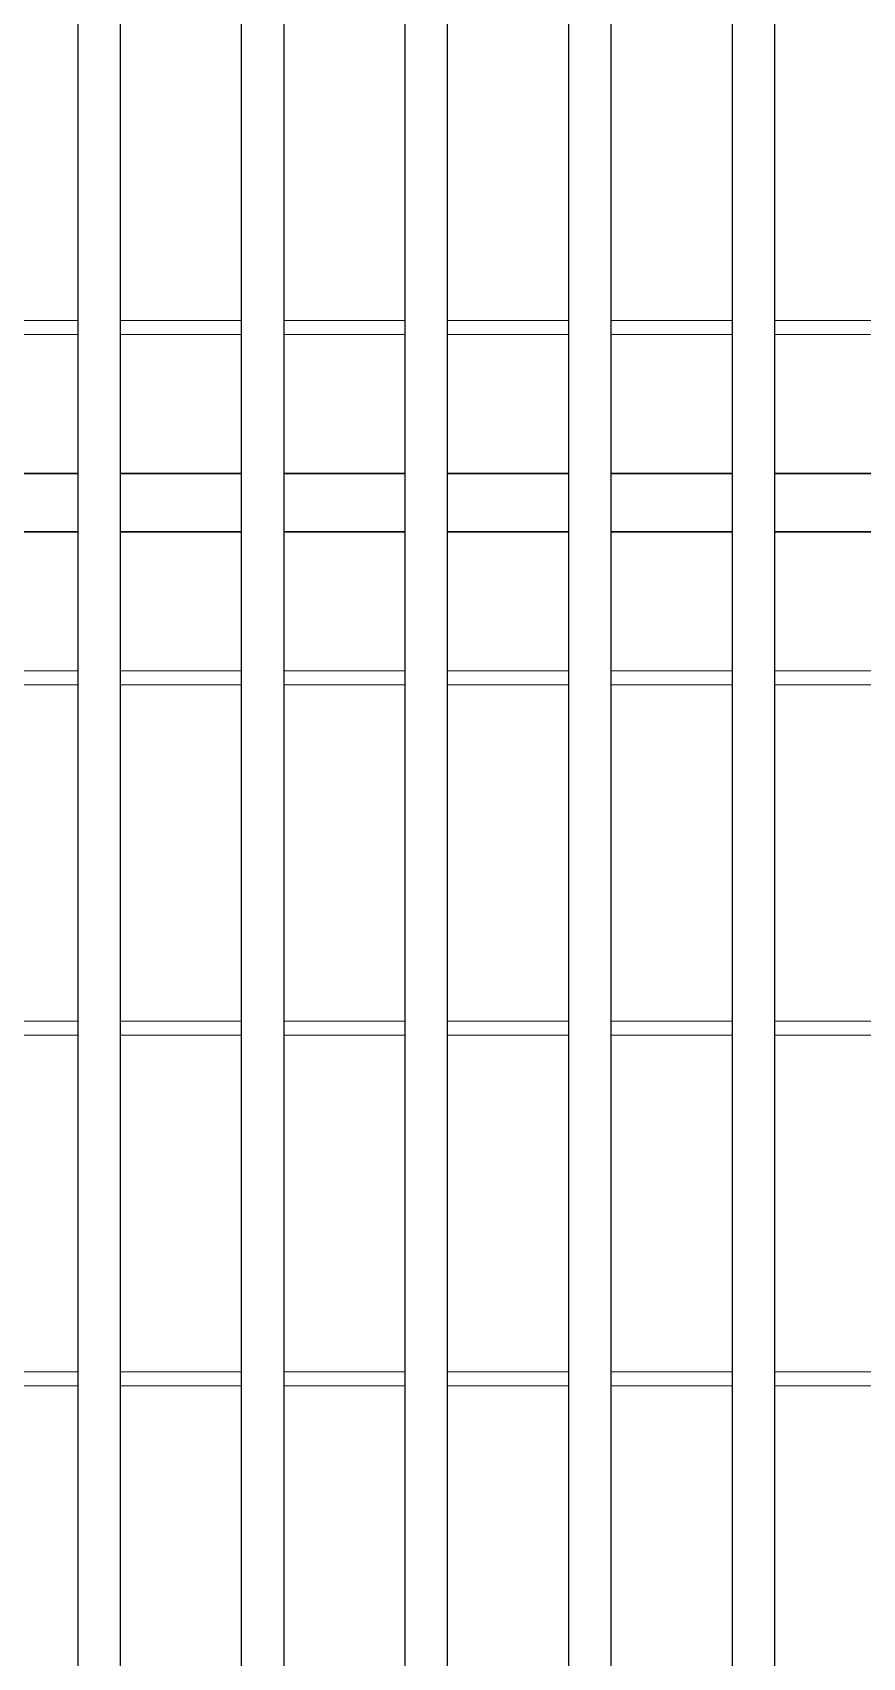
# Model space of a CAD drawing. Header units: millimetres. Extents: x -65574 to 111613, y -106550 to -50518.
# Drawn here: x 19475 to 20185, y -91041 to -89650 of the extents above; entities that cross this region are included whole.
import ezdxf

# ---------------------------------------------------------------- set-up
doc = ezdxf.new("R2010")
doc.units = ezdxf.units.MM

# ---------------------------------------------------------------- blocks, each defined once
blk = doc.blocks.new('*U32')
at = {"lineweight": 30, "ltscale": 100}
blk.add_lwpolyline([(-950, -25), (950, -25), (950, 25), (-950, 25)], close=True, dxfattribs=at)
blk = doc.blocks.new('*U33')
at = {"color": 0, "linetype": 'ByBlock', "lineweight": -2, "transparency": 16777216}
blk.add_blockref('*U32', (0, -18900), dxfattribs=at)
blk = doc.blocks.new('*U166')
at = {"lineweight": 15}
blk.add_lwpolyline([(-950, 6), (-950, -6), (950, -6), (950, 6)], close=True, dxfattribs=at)
blk = doc.blocks.new('*U167')
at = {"color": 0, "linetype": 'ByBlock', "lineweight": -2, "transparency": 16777216}
for p in [(0, -18900), (0, -19200), (0, -19500), (0, -19800)]:
    blk.add_blockref('*U166', p, dxfattribs=at)
blk = doc.blocks.new('*U224')
at = {"color": 0}
blk.add_wipeout([(-22, 7525.389778), (14, 7525.389778), (14, 1675), (-22, 1675)], dxfattribs=at)
at = {"color": 0, "ltscale": 100}
blk.add_lwpolyline([(-22, 7525.389778), (14, 7525.389778), (14, 1675), (-22, 1675)], close=True, dxfattribs=at)
blk = doc.blocks.new('*U225')
at = {"color": 0, "linetype": 'ByBlock', "lineweight": -2, "transparency": 16777216}
for p in [(700, 0), (840, 0), (980, 0), (1120, 0), (1260, 0)]:
    blk.add_blockref('*U224', p, dxfattribs=at)

msp = doc.modelspace()

# ---------------------------------------------------------------- block references
at = {"color": 0, "lineweight": -2}
msp.add_blockref('*U167', (19761.6, -71002.8), dxfattribs=at)
at = {"color": 0}
msp.add_blockref('*U33', (19761.1, -71152.8), dxfattribs=at)

# ---------------------------------------------------------------- next in the draw order: block references
at = {"color": 0, "lineweight": -2}
msp.add_blockref('*U225', (18836.1, -94678.2), dxfattribs=at)

doc.saveas('drawing.dxf')
